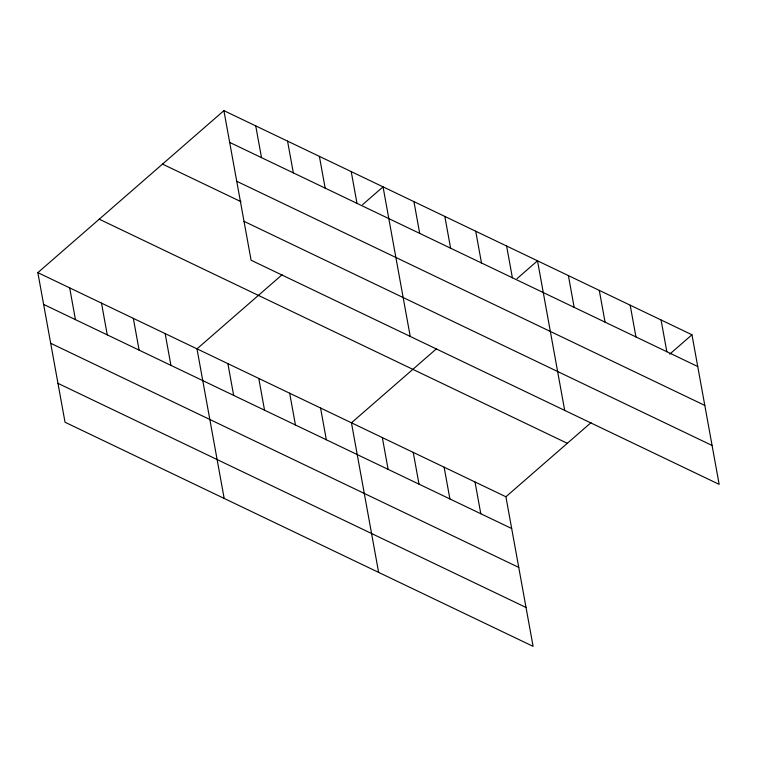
<?xml version="1.0" encoding="UTF-8"?>
<svg xmlns="http://www.w3.org/2000/svg" width="757" height="757" viewBox="0 0 757 757"><rect width="100%" height="100%" fill="white"/><g stroke="black" fill="none" stroke-linecap="round" stroke-linejoin="round"><path stroke-width="1.14" d="M37.85 272.643L505.913 496.772L533.098 646.355L65.036 422.236L37.85 272.643L223.902 110.645L691.964 334.764L719.15 484.357L251.087 260.228L223.902 110.645M282.115 274.734L196.99 348.854L224.176 498.437M362.575 204.664L383.042 186.847L410.228 336.43M436.571 348.693L351.456 422.813L378.632 572.396M517.04 278.623L537.508 260.805L564.694 410.389M505.913 496.772L591.028 422.652M669.718 354.144L691.964 334.764M229.674 142.401L697.736 366.52M236.742 181.283L704.805 405.411M162.509 164.108L241.019 201.693M244.019 221.347L712.082 445.466M99.252 219.189L567.315 443.309M43.622 304.399L511.685 528.528M50.691 343.281L518.753 567.409M57.967 383.345L526.03 607.474M661.069 319.974L666.841 351.731M630.184 305.185L635.956 336.941M599.289 290.395L605.061 322.151M568.393 275.595L574.166 307.351M506.613 246.016L512.385 277.772M475.718 231.226L481.49 262.982M444.832 216.426L450.604 248.182M475.018 481.982L480.79 513.738M413.937 201.636L419.709 233.393M444.132 467.192L449.895 498.948M413.237 452.393L419.009 484.149M351.22 171.602L356.992 203.359M382.342 437.603L388.114 469.359M319.388 156.368L325.16 188.115M287.556 141.124L293.328 172.88M320.561 408.023L326.333 439.77M255.734 125.88L261.506 157.636M289.666 393.224L295.438 424.98M258.771 378.434L264.543 410.19M227.885 363.644L233.658 395.4M165.158 333.61L170.931 365.366M133.336 318.366L139.108 350.122M101.504 303.131L107.276 334.887M69.682 287.887L75.445 319.643"/></g></svg>
